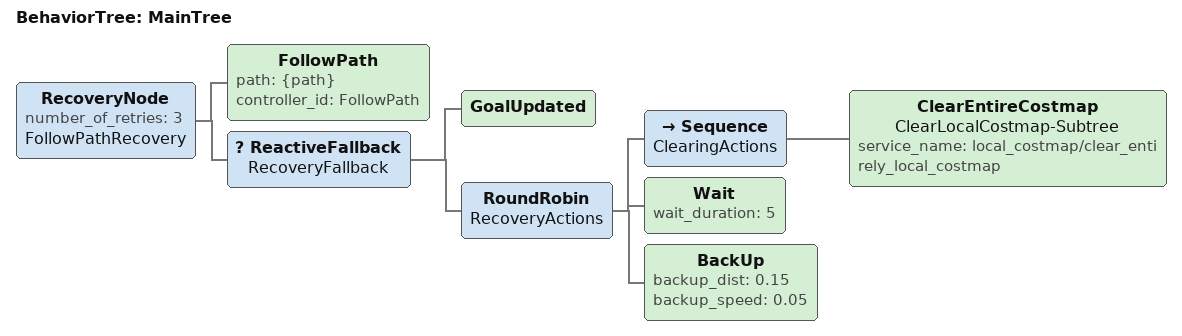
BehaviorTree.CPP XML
<!--
  纯循迹行为树 (Pure Path Following Behavior Tree)
  特点：完全砍掉全局规划器，不依赖 map 坐标系，纯靠外部输入的 path 运行，遇到障碍物执行后退。
-->
<root main_tree_to_execute="MainTree">
  <BehaviorTree ID="MainTree">
    <RecoveryNode number_of_retries="3" name="FollowPathRecovery">

      <!-- 正常执行：直接跟随外部传入的路径 -->
      <FollowPath path="{path}" controller_id="FollowPath"/>

      <!-- 异常恢复：如果跟随失败（比如遇到死路），执行这里的动作 -->
      <ReactiveFallback name="RecoveryFallback">
        <GoalUpdated/>
        <RoundRobin name="RecoveryActions">
          <Sequence name="ClearingActions">
            <!-- 只清除局部代价地图，完全屏蔽全局代价地图 -->
            <ClearEntireCostmap name="ClearLocalCostmap-Subtree" service_name="local_costmap/clear_entirely_local_costmap"/>
          </Sequence>
          <!-- 停下等5秒看障碍物会不会移开 -->
          <Wait wait_duration="5"/>
          <!-- 密集场景安全的后退动作 (只退 15 厘米) -->
          <BackUp backup_dist="0.15" backup_speed="0.05"/>
        </RoundRobin>
      </ReactiveFallback>

    </RecoveryNode>
  </BehaviorTree>
</root>
